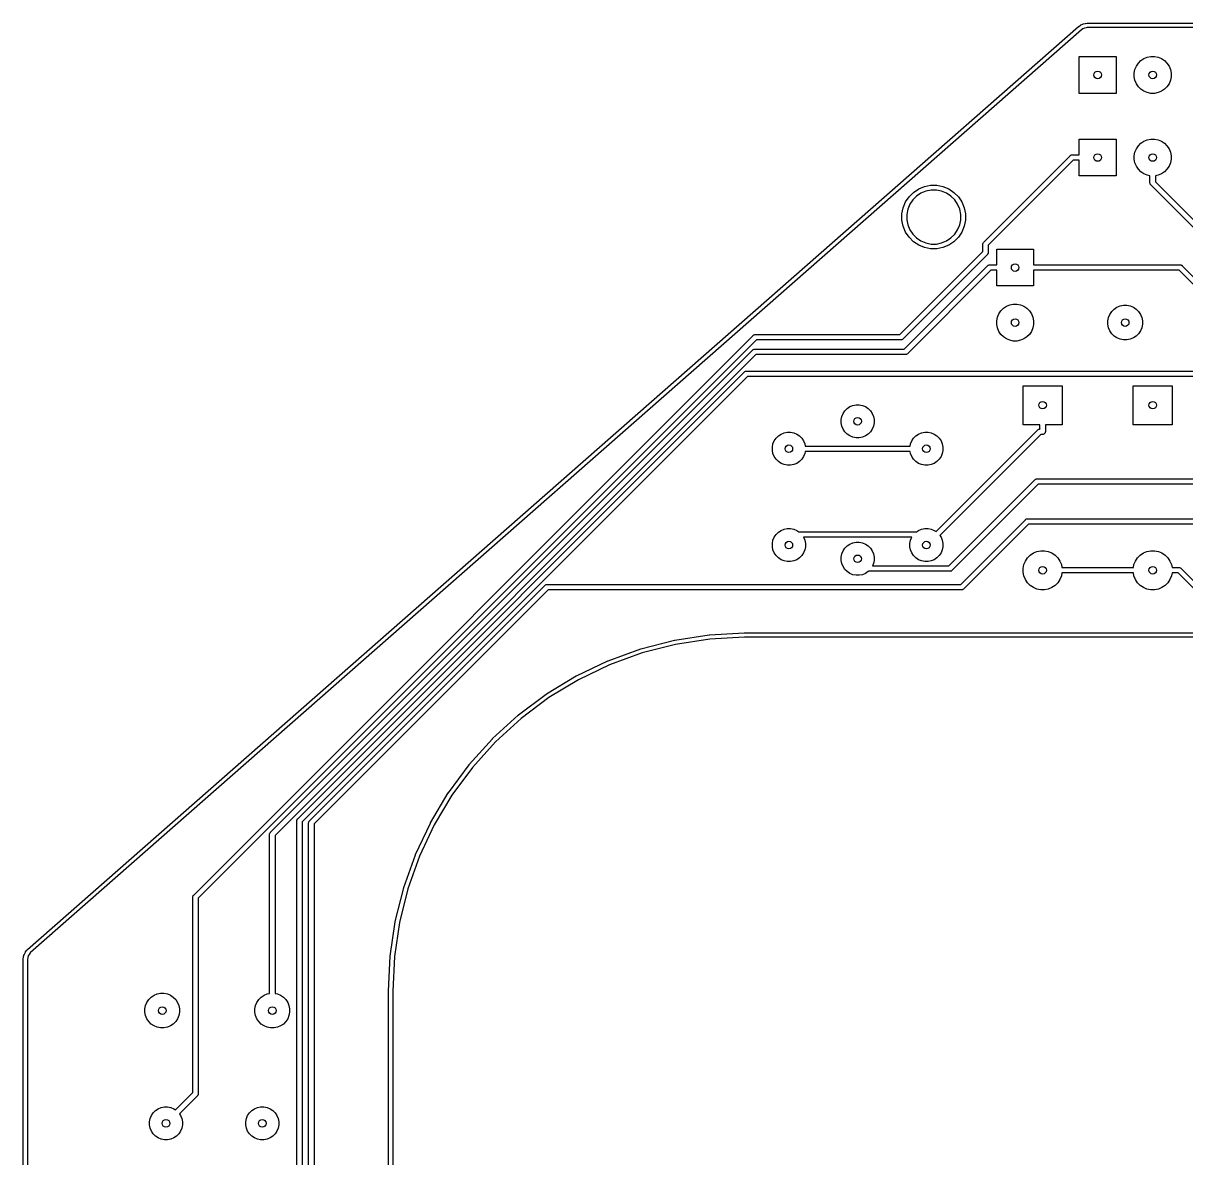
# Model space of a CAD drawing. Extents: x 17 to 176, y -177 to -9.
# Drawn here: x 17.2 to 70.9, y -61.4 to -9 of the extents above; entities that cross this region are included whole.
import ezdxf

# ---------------------------------------------------------------- set-up
doc = ezdxf.new("R2010")
doc.units = 0
doc.layers.add('BLACK', color=7, linetype='CONTINUOUS')

msp = doc.modelspace()

# ---------------------------------------------------------------- linework, layer by layer
at = {"layer": 'BLACK', "linetype": 'CONTINUOUS'}
for p, q in [((66.0177, -9.126), (66.0255, -9.1214)), ((66.0255, -9.1214), (66.1157, -9.0803)), ((66.1157, -9.0803), (66.117, -9.0798)), ((66.117, -9.0798), (66.1256, -9.0769)), ((66.1256, -9.0769), (66.1342, -9.074)), ((66.1342, -9.074), (66.2307, -9.0512)), ((66.2307, -9.0512), (66.2321, -9.0509)), ((66.2321, -9.0509), (66.2395, -9.05)), ((66.2395, -9.05), (66.247, -9.0488)), ((66.247, -9.0488), (66.3133, -9.0443)), ((66.3133, -9.0443), (66.3167, -9.044)), ((66.3167, -9.044), (80.5131, -9.044)), ((17.4069, -51.7871), (65.9241, -9.1919)), ((66.0487, -9.3486), (17.5439, -51.933)), ((65.9241, -9.1919), (65.9281, -9.189)), ((65.9281, -9.189), (66.0086, -9.1312)), ((65.9281, -9.189), (65.9281, -9.189)), ((66.0086, -9.1312), (66.0098, -9.1304)), ((66.0098, -9.1304), (66.0177, -9.126)), ((66.1173, -9.2994), (66.0487, -9.3486)), ((66.1897, -9.2664), (66.1173, -9.2994)), ((66.2686, -9.2478), (66.1897, -9.2664)), ((66.3249, -9.244), (66.2686, -9.2478)), ((80.418, -9.244), (66.3249, -9.244)), ((65.952, -12.28), (65.952, -10.58)), ((65.952, -10.58), (67.652, -10.58)), ((67.652, -10.58), (67.652, -12.28)), ((68.8002, -10.7698), (68.9394, -10.6767)), ((68.9394, -10.6767), (69.0941, -10.6127)), ((69.0941, -10.6127), (69.2583, -10.58)), ((69.2583, -10.58), (69.4257, -10.58)), ((69.4257, -10.58), (69.5899, -10.6127)), ((69.5899, -10.6127), (69.7446, -10.6767)), ((69.7446, -10.6767), (69.8838, -10.7698)), ((68.492, -11.3463), (68.5247, -11.1821)), ((68.5247, -11.1821), (68.5887, -11.0274)), ((68.5887, -11.0274), (68.6818, -10.8882)), ((68.6818, -10.8882), (68.8002, -10.7698)), ((69.8838, -10.7698), (70.0022, -10.8882)), ((70.0022, -10.8882), (70.0953, -11.0274)), ((70.0953, -11.0274), (70.1593, -11.1821)), ((70.1593, -11.1821), (70.192, -11.3463)), ((68.492, -11.5137), (68.492, -11.3463)), ((68.5247, -11.6779), (68.492, -11.5137)), ((68.5887, -11.8326), (68.5247, -11.6779)), ((70.1593, -11.6779), (70.0953, -11.8326)), ((70.192, -11.5137), (70.1593, -11.6779)), ((70.192, -11.3463), (70.192, -11.5137)), ((67.652, -12.28), (65.952, -12.28)), ((68.6818, -11.9718), (68.5887, -11.8326)), ((68.8002, -12.0902), (68.6818, -11.9718)), ((68.9394, -12.1833), (68.8002, -12.0902)), ((69.0941, -12.2473), (68.9394, -12.1833)), ((69.2583, -12.28), (69.0941, -12.2473)), ((69.4257, -12.28), (69.2583, -12.28)), ((69.5899, -12.2473), (69.4257, -12.28)), ((69.7446, -12.1833), (69.5899, -12.2473)), ((69.8838, -12.0902), (69.7446, -12.1833)), ((70.0022, -11.9718), (69.8838, -12.0902)), ((70.0953, -11.8326), (70.0022, -11.9718)), ((65.952, -15.115), (65.952, -14.39)), ((65.952, -14.39), (67.652, -14.39)), ((67.652, -14.39), (67.652, -16.09)), ((68.8002, -14.5798), (68.9394, -14.4867)), ((68.9394, -14.4867), (69.0941, -14.4227)), ((69.0941, -14.4227), (69.2583, -14.39)), ((69.2583, -14.39), (69.4257, -14.39)), ((69.4257, -14.39), (69.5899, -14.4227)), ((69.5899, -14.4227), (69.7446, -14.4867)), ((69.7446, -14.4867), (69.8838, -14.5798)), ((68.492, -15.1563), (68.5247, -14.9921)), ((68.5247, -14.9921), (68.5887, -14.8374)), ((68.5887, -14.8374), (68.6818, -14.6982)), ((68.6818, -14.6982), (68.8002, -14.5798)), ((69.8838, -14.5798), (70.0022, -14.6982)), ((70.0022, -14.6982), (70.0953, -14.8374)), ((70.0953, -14.8374), (70.1593, -14.9921)), ((70.1593, -14.9921), (70.192, -15.1563)), ((61.5455, -19.1445), (65.534, -15.1559)), ((65.6785, -15.365), (61.7545, -19.289)), ((65.534, -15.1559), (65.5379, -15.1512)), ((65.5379, -15.1512), (65.5426, -15.1473)), ((65.5426, -15.1473), (65.5569, -15.1356)), ((65.5426, -15.1473), (65.5426, -15.1473)), ((65.5569, -15.1356), (65.5786, -15.124)), ((65.5569, -15.1356), (65.5569, -15.1356)), ((65.5569, -15.1356), (65.5569, -15.1356)), ((65.5786, -15.124), (65.6022, -15.1168)), ((65.6022, -15.1168), (65.6206, -15.115)), ((65.6206, -15.115), (65.6267, -15.1144)), ((65.6206, -15.115), (65.6206, -15.115)), ((65.6267, -15.1144), (65.6328, -15.115)), ((65.6328, -15.115), (65.952, -15.115)), ((65.952, -15.365), (65.6785, -15.365)), ((65.952, -16.09), (65.952, -15.365)), ((68.492, -15.3237), (68.492, -15.1563)), ((68.5247, -15.4879), (68.492, -15.3237)), ((68.5887, -15.6426), (68.5247, -15.4879)), ((70.1593, -15.4879), (70.0953, -15.6426)), ((70.192, -15.3237), (70.1593, -15.4879)), ((70.192, -15.1563), (70.192, -15.3237)), ((67.652, -16.09), (65.952, -16.09)), ((68.6818, -15.7818), (68.5887, -15.6426)), ((68.8002, -15.9002), (68.6818, -15.7818)), ((68.9394, -15.9933), (68.8002, -15.9002)), ((69.0941, -16.0573), (68.9394, -15.9933)), ((69.217, -16.0818), (69.0941, -16.0573)), ((69.217, -16.4092), (69.217, -16.0818)), ((69.5899, -16.0573), (69.467, -16.0818)), ((69.467, -16.0818), (69.467, -16.3635)), ((69.7446, -15.9933), (69.5899, -16.0573)), ((69.8838, -15.9002), (69.7446, -15.9933)), ((70.0022, -15.7818), (69.8838, -15.9002)), ((70.0953, -15.6426), (70.0022, -15.7818)), ((58.5405, -16.6877), (58.8072, -16.5772)), ((58.8072, -16.5772), (59.0903, -16.5209)), ((59.0903, -16.5209), (59.379, -16.5209)), ((59.379, -16.5209), (59.6621, -16.5772)), ((59.6621, -16.5772), (59.9288, -16.6877)), ((69.2164, -16.4153), (69.217, -16.4092)), ((69.2188, -16.4398), (69.2164, -16.4153)), ((69.226, -16.4634), (69.2188, -16.4398)), ((69.2376, -16.4851), (69.226, -16.4634)), ((69.2493, -16.4993), (69.2376, -16.4851)), ((69.2532, -16.5041), (69.2493, -16.4993)), ((69.2579, -16.508), (69.2532, -16.5041)), ((74.2038, -21.4539), (69.2579, -16.508)), ((69.467, -16.3635), (74.4129, -21.3094)), ((57.936, -17.2922), (58.0964, -17.0522)), ((58.0964, -17.0522), (58.3005, -16.8481)), ((58.4401, -17.0181), (58.2664, -17.1918)), ((58.3005, -16.8481), (58.5405, -16.6877)), ((58.6442, -16.8817), (58.4401, -17.0181)), ((58.8711, -16.7878), (58.6442, -16.8817)), ((59.1119, -16.7399), (58.8711, -16.7878)), ((59.3575, -16.7399), (59.1119, -16.7399)), ((59.5983, -16.7878), (59.3575, -16.7399)), ((59.8251, -16.8817), (59.5983, -16.7878)), ((60.0293, -17.0181), (59.8251, -16.8817)), ((59.9288, -16.6877), (60.1689, -16.8481)), ((60.2029, -17.1918), (60.0293, -17.0181)), ((60.1689, -16.8481), (60.373, -17.0522)), ((60.373, -17.0522), (60.5334, -17.2922)), ((57.7692, -17.842), (57.8255, -17.5589)), ((57.8255, -17.5589), (57.936, -17.2922)), ((58.0361, -17.6228), (57.9882, -17.8636)), ((58.13, -17.3959), (58.0361, -17.6228)), ((58.2664, -17.1918), (58.13, -17.3959)), ((60.3393, -17.3959), (60.2029, -17.1918)), ((60.4333, -17.6228), (60.3393, -17.3959)), ((60.4812, -17.8636), (60.4333, -17.6228)), ((60.5334, -17.2922), (60.6438, -17.5589)), ((60.6438, -17.5589), (60.7001, -17.842)), ((57.7692, -18.1307), (57.7692, -17.842)), ((57.8255, -18.4138), (57.7692, -18.1307)), ((57.9882, -17.8636), (57.9882, -18.1091)), ((57.9882, -18.1091), (58.0361, -18.35)), ((60.4333, -18.35), (60.4812, -18.1091)), ((60.4812, -18.1091), (60.4812, -17.8636)), ((60.7001, -18.1307), (60.6438, -18.4138)), ((60.7001, -17.842), (60.7001, -18.1307)), ((57.936, -18.6805), (57.8255, -18.4138)), ((58.0964, -18.9206), (57.936, -18.6805)), ((58.0361, -18.35), (58.13, -18.5768)), ((58.13, -18.5768), (58.2664, -18.781)), ((58.2664, -18.781), (58.4401, -18.9546)), ((60.0293, -18.9546), (60.2029, -18.781)), ((60.2029, -18.781), (60.3393, -18.5768)), ((60.3393, -18.5768), (60.4333, -18.35)), ((60.5334, -18.6805), (60.373, -18.9206)), ((60.6438, -18.4138), (60.5334, -18.6805)), ((58.3005, -19.1247), (58.0964, -18.9206)), ((58.5405, -19.285), (58.3005, -19.1247)), ((58.4401, -18.9546), (58.6442, -19.091)), ((58.8072, -19.3955), (58.5405, -19.285)), ((58.6442, -19.091), (58.8711, -19.185)), ((58.8711, -19.185), (59.1119, -19.2329)), ((59.1119, -19.2329), (59.3575, -19.2329)), ((59.3575, -19.2329), (59.5983, -19.185)), ((59.5983, -19.185), (59.8251, -19.091)), ((59.9288, -19.285), (59.6621, -19.3955)), ((59.8251, -19.091), (60.0293, -18.9546)), ((60.1689, -19.1247), (59.9288, -19.285)), ((60.373, -18.9206), (60.1689, -19.1247)), ((61.5039, -19.2372), (61.5045, -19.2311)), ((61.5045, -19.2433), (61.5039, -19.2372)), ((61.5045, -19.2311), (61.5063, -19.2127)), ((61.5045, -19.2311), (61.5045, -19.2311)), ((61.5045, -19.5706), (61.5045, -19.2433)), ((61.5063, -19.2127), (61.5135, -19.1891)), ((61.5135, -19.1891), (61.5251, -19.1674)), ((61.5251, -19.1674), (61.5407, -19.1484)), ((61.5407, -19.1484), (61.5455, -19.1445)), ((61.7545, -19.289), (61.7545, -19.6163)), ((57.666, -23.4091), (61.5045, -19.5706)), ((61.7136, -19.7151), (57.8105, -23.6181)), ((59.0903, -19.4518), (58.8072, -19.3955)), ((59.379, -19.4518), (59.0903, -19.4518)), ((59.6621, -19.3955), (59.379, -19.4518)), ((61.7183, -19.7112), (61.7136, -19.7151)), ((61.7222, -19.7065), (61.7183, -19.7112)), ((61.7339, -19.6922), (61.7222, -19.7065)), ((61.7222, -19.7065), (61.7222, -19.7065)), ((61.7455, -19.6705), (61.7339, -19.6922)), ((61.7527, -19.6469), (61.7455, -19.6705)), ((61.7545, -19.6285), (61.7527, -19.6469)), ((61.7545, -19.6163), (61.7551, -19.6224)), ((61.7551, -19.6224), (61.7545, -19.6285)), ((61.7545, -19.6285), (61.7545, -19.6285)), ((62.142, -20.195), (62.142, -19.47)), ((62.142, -19.47), (63.842, -19.47)), ((63.842, -19.47), (63.842, -20.195)), ((57.8755, -24.0844), (61.724, -20.2359)), ((61.724, -20.2359), (61.7279, -20.2312)), ((61.7279, -20.2312), (61.7326, -20.2273)), ((61.7326, -20.2273), (61.7469, -20.2156)), ((61.7326, -20.2273), (61.7326, -20.2273)), ((61.7469, -20.2156), (61.7686, -20.204)), ((61.7469, -20.2156), (61.7469, -20.2156)), ((61.7469, -20.2156), (61.7469, -20.2156)), ((61.7686, -20.204), (61.7922, -20.1968)), ((61.7922, -20.1968), (61.8106, -20.195)), ((61.8106, -20.195), (61.8167, -20.1944)), ((61.8106, -20.195), (61.8106, -20.195)), ((61.8167, -20.1944), (61.8228, -20.195)), ((61.8228, -20.195), (62.142, -20.195)), ((63.842, -20.195), (70.6059, -20.195)), ((70.6059, -20.195), (70.612, -20.1944)), ((70.612, -20.1944), (70.6181, -20.195)), ((70.6181, -20.195), (70.6181, -20.195)), ((70.6181, -20.195), (70.6365, -20.1968)), ((70.6365, -20.1968), (70.6601, -20.204)), ((70.6601, -20.204), (70.6818, -20.2156)), ((70.6818, -20.2156), (70.7008, -20.2312)), ((70.7008, -20.2312), (70.7047, -20.236)), ((70.7047, -20.236), (72.6812, -22.2124)), ((61.8685, -20.445), (58.02, -24.2934)), ((62.142, -20.445), (61.8685, -20.445)), ((62.142, -21.17), (62.142, -20.445)), ((70.5602, -20.445), (63.842, -20.445)), ((63.842, -20.445), (63.842, -21.17)), ((72.5044, -22.3892), (70.5602, -20.445)), ((63.842, -21.17), (62.142, -21.17)), ((62.1747, -22.6121), (62.2387, -22.4574)), ((62.2387, -22.4574), (62.3318, -22.3182)), ((62.3318, -22.3182), (62.4502, -22.1998)), ((62.4502, -22.1998), (62.5894, -22.1067)), ((62.5894, -22.1067), (62.7441, -22.0427)), ((62.7441, -22.0427), (62.9083, -22.01)), ((62.9083, -22.01), (63.0757, -22.01)), ((63.0757, -22.01), (63.2399, -22.0427)), ((63.2399, -22.0427), (63.3946, -22.1067)), ((63.3946, -22.1067), (63.5338, -22.1998)), ((63.5338, -22.1998), (63.6522, -22.3182)), ((63.6522, -22.3182), (63.7453, -22.4574)), ((63.7453, -22.4574), (63.8093, -22.6121)), ((67.3027, -22.6266), (67.363, -22.4811)), ((67.363, -22.4811), (67.4506, -22.35)), ((67.4506, -22.35), (67.562, -22.2386)), ((67.562, -22.2386), (67.6931, -22.151)), ((67.6931, -22.151), (67.8386, -22.0907)), ((67.8386, -22.0907), (67.9932, -22.06)), ((67.9932, -22.06), (68.1508, -22.06)), ((68.1508, -22.06), (68.3054, -22.0907)), ((68.3054, -22.0907), (68.4509, -22.151)), ((68.4509, -22.151), (68.582, -22.2386)), ((68.582, -22.2386), (68.6934, -22.35)), ((68.6934, -22.35), (68.781, -22.4811)), ((68.781, -22.4811), (68.8413, -22.6266)), ((62.142, -22.7763), (62.1747, -22.6121)), ((62.142, -22.9437), (62.142, -22.7763)), ((62.1747, -23.1079), (62.142, -22.9437)), ((63.8093, -22.6121), (63.842, -22.7763)), ((63.842, -22.9437), (63.8093, -23.1079)), ((63.842, -22.7763), (63.842, -22.9437)), ((67.272, -22.7812), (67.3027, -22.6266)), ((67.272, -22.9388), (67.272, -22.7812)), ((67.3027, -23.0934), (67.272, -22.9388)), ((68.8413, -22.6266), (68.872, -22.7812)), ((68.872, -22.9388), (68.8413, -23.0934)), ((68.872, -22.7812), (68.872, -22.9388)), ((25.0748, -49.2771), (50.9018, -23.45)), ((50.9018, -23.45), (50.9057, -23.4453)), ((50.9057, -23.4453), (50.9104, -23.4414)), ((50.9104, -23.4414), (50.9247, -23.4297)), ((50.9104, -23.4414), (50.9104, -23.4414)), ((50.9247, -23.4297), (50.9464, -23.4181)), ((50.9247, -23.4297), (50.9247, -23.4297)), ((50.9247, -23.4297), (50.9247, -23.4297)), ((50.9464, -23.4181), (50.97, -23.4109)), ((50.97, -23.4109), (50.9884, -23.4091)), ((50.9884, -23.4091), (50.9945, -23.4085)), ((50.9884, -23.4091), (50.9884, -23.4091)), ((50.9945, -23.4085), (51.0006, -23.4091)), ((51.0006, -23.4091), (57.666, -23.4091)), ((62.2387, -23.2626), (62.1747, -23.1079)), ((62.3318, -23.4018), (62.2387, -23.2626)), ((62.4502, -23.5202), (62.3318, -23.4018)), ((62.5894, -23.6133), (62.4502, -23.5202)), ((63.5338, -23.5202), (63.3946, -23.6133)), ((63.6522, -23.4018), (63.5338, -23.5202)), ((63.7453, -23.2626), (63.6522, -23.4018)), ((63.8093, -23.1079), (63.7453, -23.2626)), ((67.363, -23.2389), (67.3027, -23.0934)), ((67.4506, -23.37), (67.363, -23.2389)), ((67.562, -23.4814), (67.4506, -23.37)), ((67.6931, -23.569), (67.562, -23.4814)), ((67.8386, -23.6293), (67.6931, -23.569)), ((68.4509, -23.569), (68.3054, -23.6293)), ((68.582, -23.4814), (68.4509, -23.569)), ((68.6934, -23.37), (68.582, -23.4814)), ((68.781, -23.2389), (68.6934, -23.37)), ((68.8413, -23.0934), (68.781, -23.2389)), ((51.0463, -23.6591), (25.2838, -49.4216)), ((28.618, -46.3817), (50.8743, -24.1253)), ((50.8743, -24.1253), (50.8782, -24.1206)), ((50.8782, -24.1206), (50.8829, -24.1167)), ((50.8829, -24.1167), (50.8972, -24.105)), ((50.8972, -24.105), (50.9189, -24.0934)), ((50.9189, -24.0934), (50.9425, -24.0862)), ((50.9425, -24.0862), (50.9609, -24.0844)), ((50.9609, -24.0844), (50.967, -24.0838)), ((50.9609, -24.0844), (50.9609, -24.0844)), ((50.967, -24.0838), (50.9731, -24.0844)), ((50.9731, -24.0844), (57.8755, -24.0844)), ((57.7117, -23.6591), (51.0463, -23.6591)), ((57.7178, -23.6597), (57.7117, -23.6591)), ((57.7239, -23.6591), (57.7178, -23.6597)), ((57.7423, -23.6573), (57.7239, -23.6591)), ((57.7239, -23.6591), (57.7239, -23.6591)), ((57.7659, -23.6501), (57.7423, -23.6573)), ((57.7876, -23.6385), (57.7659, -23.6501)), ((57.8066, -23.6229), (57.7876, -23.6385)), ((57.8105, -23.6181), (57.8066, -23.6229)), ((62.7441, -23.6773), (62.5894, -23.6133)), ((62.9083, -23.71), (62.7441, -23.6773)), ((63.0757, -23.71), (62.9083, -23.71)), ((63.2399, -23.6773), (63.0757, -23.71)), ((63.3946, -23.6133), (63.2399, -23.6773)), ((67.9932, -23.66), (67.8386, -23.6293)), ((68.1508, -23.66), (67.9932, -23.66)), ((68.3054, -23.6293), (68.1508, -23.66)), ((51.0188, -24.3344), (28.827, -46.5262)), ((57.9212, -24.3344), (51.0188, -24.3344)), ((57.9273, -24.335), (57.9212, -24.3344)), ((57.9334, -24.3344), (57.9273, -24.335)), ((57.9518, -24.3326), (57.9334, -24.3344)), ((57.9334, -24.3344), (57.9334, -24.3344)), ((57.9754, -24.3254), (57.9518, -24.3326)), ((57.9971, -24.3138), (57.9754, -24.3254)), ((58.0161, -24.2982), (57.9971, -24.3138)), ((58.02, -24.2934), (58.0161, -24.2982)), ((29.8763, -45.7603), (50.4976, -25.1389)), ((50.4976, -25.1389), (50.5015, -25.1342)), ((50.5015, -25.1342), (50.5062, -25.1303)), ((50.5062, -25.1303), (50.5205, -25.1186)), ((50.5205, -25.1186), (50.5422, -25.107)), ((50.5422, -25.107), (50.5658, -25.0998)), ((50.5658, -25.0998), (50.5842, -25.098)), ((50.5842, -25.098), (50.5903, -25.0974)), ((50.5842, -25.098), (50.5842, -25.098)), ((50.5903, -25.0974), (50.5964, -25.098)), ((50.5964, -25.098), (74.2038, -25.098)), ((50.6421, -25.348), (30.0853, -45.9048)), ((74.3227, -25.348), (50.6421, -25.348)), ((63.362, -27.57), (63.362, -25.77)), ((63.362, -25.77), (65.162, -25.77)), ((65.162, -25.77), (65.162, -27.57)), ((68.442, -27.57), (68.442, -25.77)), ((68.442, -25.77), (70.242, -25.77)), ((70.242, -25.77), (70.242, -27.57)), ((55.1301, -26.9253), (55.2363, -26.8191)), ((55.2363, -26.8191), (55.3611, -26.7357)), ((55.3611, -26.7357), (55.4997, -26.6783)), ((55.4997, -26.6783), (55.6469, -26.649)), ((55.6469, -26.649), (55.797, -26.649)), ((55.797, -26.649), (55.9443, -26.6783)), ((55.9443, -26.6783), (56.0829, -26.7357)), ((56.0829, -26.7357), (56.2077, -26.8191)), ((56.2077, -26.8191), (56.3139, -26.9253)), ((54.96, -27.336), (54.9893, -27.1887)), ((54.96, -27.486), (54.96, -27.336)), ((54.9893, -27.1887), (55.0467, -27.0501)), ((55.0467, -27.0501), (55.1301, -26.9253)), ((56.3139, -26.9253), (56.3973, -27.0501)), ((56.3973, -27.0501), (56.4547, -27.1887)), ((56.4547, -27.1887), (56.484, -27.336)), ((56.484, -27.336), (56.484, -27.486)), ((54.9893, -27.6333), (54.96, -27.486)), ((55.0467, -27.7719), (54.9893, -27.6333)), ((55.1301, -27.8967), (55.0467, -27.7719)), ((55.2363, -28.0029), (55.1301, -27.8967)), ((56.3139, -27.8967), (56.2077, -28.0029)), ((56.3973, -27.7719), (56.3139, -27.8967)), ((56.4547, -27.6333), (56.3973, -27.7719)), ((56.484, -27.486), (56.4547, -27.6333)), ((59.3404, -32.5058), (64.035, -27.8112)), ((64.137, -27.57), (63.362, -27.57)), ((64.035, -27.8112), (64.0389, -27.8065)), ((64.0389, -27.8065), (64.0436, -27.8026)), ((64.0436, -27.8026), (64.0579, -27.7909)), ((64.0579, -27.7909), (64.0796, -27.7793)), ((64.0796, -27.7793), (64.1032, -27.7721)), ((64.1032, -27.7721), (64.1216, -27.7703)), ((64.1216, -27.7703), (64.1277, -27.7697)), ((64.1216, -27.7703), (64.1216, -27.7703)), ((64.1277, -27.7697), (64.1338, -27.7703)), ((64.1338, -27.7703), (64.137, -27.7703)), ((64.137, -27.7703), (64.137, -27.57)), ((64.387, -27.9014), (64.3852, -27.9198)), ((65.162, -27.57), (64.387, -27.57)), ((64.387, -27.57), (64.387, -27.8892)), ((64.387, -27.8892), (64.3876, -27.8953)), ((64.3876, -27.8953), (64.387, -27.9014)), ((70.242, -27.57), (68.442, -27.57)), ((51.8143, -28.4587), (51.8717, -28.3201)), ((51.8717, -28.3201), (51.9551, -28.1953)), ((51.9551, -28.1953), (52.0613, -28.0891)), ((52.0613, -28.0891), (52.1861, -28.0057)), ((52.1861, -28.0057), (52.3247, -27.9483)), ((52.3247, -27.9483), (52.4719, -27.919)), ((52.4719, -27.919), (52.622, -27.919)), ((52.622, -27.919), (52.7693, -27.9483)), ((52.7693, -27.9483), (52.9079, -28.0057)), ((52.9079, -28.0057), (53.0327, -28.0891)), ((53.0327, -28.0891), (53.1389, -28.1953)), ((53.1389, -28.1953), (53.2223, -28.3201)), ((53.2223, -28.3201), (53.2797, -28.4587)), ((55.3611, -28.0863), (55.2363, -28.0029)), ((55.4997, -28.1437), (55.3611, -28.0863)), ((55.6469, -28.173), (55.4997, -28.1437)), ((55.797, -28.173), (55.6469, -28.173)), ((55.9443, -28.1437), (55.797, -28.173)), ((56.0829, -28.0863), (55.9443, -28.1437)), ((56.2077, -28.0029), (56.0829, -28.0863)), ((58.1643, -28.4587), (58.2217, -28.3201)), ((58.2217, -28.3201), (58.3051, -28.1953)), ((58.3051, -28.1953), (58.4113, -28.0891)), ((58.4113, -28.0891), (58.5361, -28.0057)), ((58.5361, -28.0057), (58.6747, -27.9483)), ((58.6747, -27.9483), (58.8219, -27.919)), ((58.8219, -27.919), (58.972, -27.919)), ((58.972, -27.919), (59.1193, -27.9483)), ((59.1193, -27.9483), (59.2579, -28.0057)), ((59.2579, -28.0057), (59.3827, -28.0891)), ((59.3827, -28.0891), (59.4889, -28.1953)), ((59.4889, -28.1953), (59.5723, -28.3201)), ((64.1795, -28.0203), (59.5172, -32.6826)), ((59.5723, -28.3201), (59.6297, -28.4587)), ((64.2559, -28.0203), (64.1795, -28.0203)), ((64.262, -28.0209), (64.2559, -28.0203)), ((64.2865, -28.0185), (64.262, -28.0209)), ((64.3101, -28.0113), (64.2865, -28.0185)), ((64.3318, -27.9997), (64.3101, -28.0113)), ((64.3508, -27.9841), (64.3318, -27.9997)), ((64.3664, -27.9651), (64.3508, -27.9841)), ((64.378, -27.9434), (64.3664, -27.9651)), ((64.3852, -27.9198), (64.378, -27.9434)), ((51.785, -28.6059), (51.8143, -28.4587)), ((51.785, -28.756), (51.785, -28.6059)), ((51.8143, -28.9033), (51.785, -28.756)), ((51.8717, -29.0419), (51.8143, -28.9033)), ((53.2797, -28.9033), (53.2223, -29.0419)), ((53.2797, -28.4587), (53.2991, -28.556)), ((53.2991, -28.806), (53.2797, -28.9033)), ((53.2991, -28.556), (58.1449, -28.556)), ((58.1449, -28.806), (53.2991, -28.806)), ((58.1449, -28.556), (58.1643, -28.4587)), ((58.1643, -28.9033), (58.1449, -28.806)), ((58.2217, -29.0419), (58.1643, -28.9033)), ((59.6297, -28.9033), (59.5723, -29.0419)), ((59.6297, -28.4587), (59.659, -28.6059)), ((59.659, -28.756), (59.6297, -28.9033)), ((59.659, -28.6059), (59.659, -28.756)), ((51.9551, -29.1667), (51.8717, -29.0419)), ((52.0613, -29.2729), (51.9551, -29.1667)), ((52.1861, -29.3563), (52.0613, -29.2729)), ((52.3247, -29.4137), (52.1861, -29.3563)), ((52.4719, -29.443), (52.3247, -29.4137)), ((52.622, -29.443), (52.4719, -29.443)), ((52.7693, -29.4137), (52.622, -29.443)), ((52.9079, -29.3563), (52.7693, -29.4137)), ((53.0327, -29.2729), (52.9079, -29.3563)), ((53.1389, -29.1667), (53.0327, -29.2729)), ((53.2223, -29.0419), (53.1389, -29.1667)), ((58.3051, -29.1667), (58.2217, -29.0419)), ((58.4113, -29.2729), (58.3051, -29.1667)), ((58.5361, -29.3563), (58.4113, -29.2729)), ((58.6747, -29.4137), (58.5361, -29.3563)), ((58.8219, -29.443), (58.6747, -29.4137)), ((58.972, -29.443), (58.8219, -29.443)), ((59.1193, -29.4137), (58.972, -29.443)), ((59.2579, -29.3563), (59.1193, -29.4137)), ((59.3827, -29.2729), (59.2579, -29.3563)), ((59.4889, -29.1667), (59.3827, -29.2729)), ((59.5723, -29.0419), (59.4889, -29.1667)), ((59.9326, -34.0884), (63.909, -30.112)), ((64.0535, -30.3211), (60.0771, -34.2974)), ((63.909, -30.112), (63.9129, -30.1073)), ((63.9129, -30.1073), (63.9176, -30.1034)), ((63.9176, -30.1034), (63.9319, -30.0917)), ((63.9176, -30.1034), (63.9176, -30.1034)), ((63.9319, -30.0917), (63.9536, -30.0801)), ((63.9536, -30.0801), (63.9772, -30.0729)), ((63.9772, -30.0729), (63.9956, -30.0711)), ((63.9956, -30.0711), (64.0017, -30.0705)), ((63.9956, -30.0711), (63.9956, -30.0711)), ((64.0017, -30.0705), (64.0078, -30.0711)), ((64.0078, -30.0711), (73.2051, -30.0711)), ((73.2508, -30.3211), (64.0535, -30.3211)), ((60.485, -34.9398), (63.4703, -31.9545)), ((63.6148, -32.1636), (60.6295, -35.1488)), ((63.4703, -31.9545), (63.4742, -31.9498)), ((63.4742, -31.9498), (63.4789, -31.9459)), ((63.4789, -31.9459), (63.4932, -31.9342)), ((63.4789, -31.9459), (63.4789, -31.9459)), ((63.4932, -31.9342), (63.5149, -31.9226)), ((63.5149, -31.9226), (63.5385, -31.9154)), ((63.5385, -31.9154), (63.5569, -31.9136)), ((63.5569, -31.9136), (63.563, -31.913)), ((63.5569, -31.9136), (63.5569, -31.9136)), ((63.563, -31.913), (63.5691, -31.9136)), ((63.5691, -31.9136), (89.1982, -31.9136)), ((89.1525, -32.1636), (63.6148, -32.1636)), ((51.8717, -32.7651), (51.9551, -32.6403)), ((51.9551, -32.6403), (52.0613, -32.5341)), ((52.0613, -32.5341), (52.1861, -32.4507)), ((52.1861, -32.4507), (52.3247, -32.3933)), ((52.3247, -32.3933), (52.4719, -32.364)), ((52.4719, -32.364), (52.622, -32.364)), ((52.622, -32.364), (52.7693, -32.3933)), ((52.7693, -32.3933), (52.9079, -32.4507)), ((52.9079, -32.4507), (53.0073, -32.5171)), ((53.0073, -32.5171), (53.0086, -32.5167)), ((53.0086, -32.5167), (53.027, -32.5149)), ((53.027, -32.5149), (53.0331, -32.5143)), ((53.027, -32.5149), (53.027, -32.5149)), ((53.0331, -32.5143), (53.0392, -32.5149)), ((53.0392, -32.5149), (58.4048, -32.5149)), ((58.4048, -32.5149), (58.4109, -32.5143)), ((58.4109, -32.5143), (58.417, -32.5149)), ((58.417, -32.5149), (58.417, -32.5149)), ((58.417, -32.5149), (58.4354, -32.5167)), ((58.4354, -32.5167), (58.4367, -32.5171)), ((58.4367, -32.5171), (58.5361, -32.4507)), ((58.5361, -32.4507), (58.6747, -32.3933)), ((58.6747, -32.3933), (58.8219, -32.364)), ((58.8219, -32.364), (58.972, -32.364)), ((58.972, -32.364), (59.1193, -32.3933)), ((59.1193, -32.3933), (59.2579, -32.4507)), ((59.2579, -32.4507), (59.3404, -32.5058)), ((59.5172, -32.6826), (59.5723, -32.7651)), ((51.785, -33.051), (51.8143, -32.9037)), ((51.785, -33.201), (51.785, -33.051)), ((51.8143, -33.3483), (51.785, -33.201)), ((51.8143, -32.9037), (51.8717, -32.7651)), ((58.2218, -32.7649), (53.2222, -32.7649)), ((53.2222, -32.7649), (53.2223, -32.7651)), ((53.2223, -32.7651), (53.2797, -32.9037)), ((53.2797, -32.9037), (53.309, -33.051)), ((53.309, -33.201), (53.2797, -33.3483)), ((53.309, -33.051), (53.309, -33.201)), ((55.1301, -33.2753), (55.2363, -33.1691)), ((55.2363, -33.1691), (55.3611, -33.0857)), ((55.3611, -33.0857), (55.4997, -33.0283)), ((55.4997, -33.0283), (55.6469, -32.999)), ((55.6469, -32.999), (55.797, -32.999)), ((55.797, -32.999), (55.9443, -33.0283)), ((55.9443, -33.0283), (56.0829, -33.0857)), ((56.0829, -33.0857), (56.2077, -33.1691)), ((56.2077, -33.1691), (56.3139, -33.2753)), ((58.135, -33.051), (58.1643, -32.9037)), ((58.135, -33.201), (58.135, -33.051)), ((58.1643, -33.3483), (58.135, -33.201)), ((58.1643, -32.9037), (58.2217, -32.7651)), ((58.2217, -32.7651), (58.2218, -32.7649)), ((59.5723, -32.7651), (59.6297, -32.9037)), ((59.6297, -32.9037), (59.659, -33.051)), ((59.659, -33.201), (59.6297, -33.3483)), ((59.659, -33.051), (59.659, -33.201)), ((51.8717, -33.4869), (51.8143, -33.3483)), ((51.9551, -33.6117), (51.8717, -33.4869)), ((52.0613, -33.7179), (51.9551, -33.6117)), ((52.1861, -33.8013), (52.0613, -33.7179)), ((52.3247, -33.8587), (52.1861, -33.8013)), ((52.9079, -33.8013), (52.7693, -33.8587)), ((53.0327, -33.7179), (52.9079, -33.8013)), ((53.1389, -33.6117), (53.0327, -33.7179)), ((53.2223, -33.4869), (53.1389, -33.6117)), ((53.2797, -33.3483), (53.2223, -33.4869)), ((54.96, -33.6859), (54.9893, -33.5387)), ((54.96, -33.8361), (54.96, -33.6859)), ((54.9893, -33.5387), (55.0467, -33.4001)), ((55.0467, -33.4001), (55.1301, -33.2753)), ((56.3139, -33.2753), (56.3973, -33.4001)), ((56.3973, -33.4001), (56.4547, -33.5387)), ((56.4547, -33.5387), (56.484, -33.6859)), ((56.484, -33.6859), (56.484, -33.8361)), ((58.2217, -33.4869), (58.1643, -33.3483)), ((58.3051, -33.6117), (58.2217, -33.4869)), ((58.4113, -33.7179), (58.3051, -33.6117)), ((58.5361, -33.8013), (58.4113, -33.7179)), ((58.6747, -33.8587), (58.5361, -33.8013)), ((59.2579, -33.8013), (59.1193, -33.8587)), ((59.3827, -33.7179), (59.2579, -33.8013)), ((59.4889, -33.6117), (59.3827, -33.7179)), ((59.5723, -33.4869), (59.4889, -33.6117)), ((59.6297, -33.3483), (59.5723, -33.4869)), ((63.4644, -33.8637), (63.5629, -33.7163)), ((63.5629, -33.7163), (63.6883, -33.5909)), ((63.6883, -33.5909), (63.8357, -33.4924)), ((63.8357, -33.4924), (63.9995, -33.4246)), ((63.9995, -33.4246), (64.1734, -33.39)), ((64.1734, -33.39), (64.3506, -33.39)), ((64.3506, -33.39), (64.5245, -33.4246)), ((64.5245, -33.4246), (64.6883, -33.4924)), ((64.6883, -33.4924), (64.8357, -33.5909)), ((64.8357, -33.5909), (64.9611, -33.7163)), ((64.9611, -33.7163), (65.0596, -33.8637)), ((68.5444, -33.8637), (68.6429, -33.7163)), ((68.6429, -33.7163), (68.7683, -33.5909)), ((68.7683, -33.5909), (68.9157, -33.4924)), ((68.9157, -33.4924), (69.0795, -33.4246)), ((69.0795, -33.4246), (69.2534, -33.39)), ((69.2534, -33.39), (69.4306, -33.39)), ((69.4306, -33.39), (69.6045, -33.4246)), ((69.6045, -33.4246), (69.7683, -33.4924)), ((69.7683, -33.4924), (69.9157, -33.5909)), ((69.9157, -33.5909), (70.0411, -33.7163)), ((70.0411, -33.7163), (70.1396, -33.8637)), ((52.4719, -33.888), (52.3247, -33.8587)), ((52.622, -33.888), (52.4719, -33.888)), ((52.7693, -33.8587), (52.622, -33.888)), ((54.9893, -33.9833), (54.96, -33.8361)), ((55.0467, -34.1219), (54.9893, -33.9833)), ((55.1301, -34.2467), (55.0467, -34.1219)), ((55.2363, -34.3529), (55.1301, -34.2467)), ((56.2222, -34.3384), (56.2077, -34.3529)), ((59.9783, -34.3384), (56.2222, -34.3384)), ((56.4547, -33.9833), (56.4112, -34.0884)), ((56.4112, -34.0884), (59.9326, -34.0884)), ((56.484, -33.8361), (56.4547, -33.9833)), ((58.8219, -33.888), (58.6747, -33.8587)), ((58.972, -33.888), (58.8219, -33.888)), ((59.1193, -33.8587), (58.972, -33.888)), ((59.9844, -34.339), (59.9783, -34.3384)), ((59.9905, -34.3384), (59.9844, -34.339)), ((60.0089, -34.3366), (59.9905, -34.3384)), ((59.9905, -34.3384), (59.9905, -34.3384)), ((60.0325, -34.3294), (60.0089, -34.3366)), ((60.0542, -34.3178), (60.0325, -34.3294)), ((60.0732, -34.3022), (60.0542, -34.3178)), ((60.0771, -34.2974), (60.0732, -34.3022)), ((63.362, -34.2014), (63.3966, -34.0275)), ((63.362, -34.3786), (63.362, -34.2014)), ((63.3966, -34.0275), (63.4644, -33.8637)), ((65.0596, -33.8637), (65.1274, -34.0275)), ((65.1274, -34.0275), (65.1548, -34.165)), ((65.1548, -34.165), (68.4492, -34.165)), ((68.4492, -34.165), (68.4766, -34.0275)), ((68.4766, -34.0275), (68.5444, -33.8637)), ((70.1396, -33.8637), (70.2074, -34.0275)), ((70.2074, -34.0275), (70.2348, -34.165)), ((70.2348, -34.165), (70.5612, -34.165)), ((70.5612, -34.165), (70.5673, -34.1644)), ((70.5673, -34.1644), (70.5734, -34.165)), ((70.5734, -34.165), (70.5734, -34.165)), ((70.5734, -34.165), (70.5918, -34.1668)), ((70.5918, -34.1668), (70.6154, -34.174)), ((70.6154, -34.174), (70.6371, -34.1856)), ((70.6371, -34.1856), (70.6561, -34.2012)), ((70.6561, -34.2012), (70.66, -34.206)), ((70.66, -34.206), (72.103, -35.6489)), ((55.3611, -34.4363), (55.2363, -34.3529)), ((55.4997, -34.4937), (55.3611, -34.4363)), ((55.6469, -34.523), (55.4997, -34.4937)), ((55.797, -34.523), (55.6469, -34.523)), ((55.9443, -34.4937), (55.797, -34.523)), ((56.0829, -34.4363), (55.9443, -34.4937)), ((56.2077, -34.3529), (56.0829, -34.4363)), ((63.3966, -34.5525), (63.362, -34.3786)), ((63.4644, -34.7163), (63.3966, -34.5525)), ((63.5629, -34.8637), (63.4644, -34.7163)), ((63.6883, -34.9891), (63.5629, -34.8637)), ((64.9611, -34.8637), (64.8357, -34.9891)), ((65.0596, -34.7163), (64.9611, -34.8637)), ((65.1274, -34.5525), (65.0596, -34.7163)), ((65.1548, -34.415), (65.1274, -34.5525)), ((68.4492, -34.415), (65.1548, -34.415)), ((68.4766, -34.5525), (68.4492, -34.415)), ((68.5444, -34.7163), (68.4766, -34.5525)), ((68.6429, -34.8637), (68.5444, -34.7163)), ((68.7683, -34.9891), (68.6429, -34.8637)), ((70.0411, -34.8637), (69.9157, -34.9891)), ((70.1396, -34.7163), (70.0411, -34.8637)), ((70.2074, -34.5525), (70.1396, -34.7163)), ((70.2348, -34.415), (70.2074, -34.5525)), ((70.5155, -34.415), (70.2348, -34.415)), ((71.9585, -35.858), (70.5155, -34.415)), ((30.4203, -45.8531), (41.2927, -34.9807)), ((41.4372, -35.1898), (30.6294, -45.9976)), ((41.2927, -34.9807), (41.2966, -34.976)), ((41.2966, -34.976), (41.3013, -34.9721)), ((41.3013, -34.9721), (41.3156, -34.9604)), ((41.3156, -34.9604), (41.3373, -34.9488)), ((41.3373, -34.9488), (41.3609, -34.9416)), ((41.3609, -34.9416), (41.3793, -34.9398)), ((41.3793, -34.9398), (41.3854, -34.9392)), ((41.3793, -34.9398), (41.3793, -34.9398)), ((41.3854, -34.9392), (41.3915, -34.9398)), ((41.3915, -34.9398), (60.485, -34.9398)), ((60.5307, -35.1898), (41.4372, -35.1898)), ((60.5368, -35.1904), (60.5307, -35.1898)), ((60.5429, -35.1898), (60.5368, -35.1904)), ((60.5613, -35.188), (60.5429, -35.1898)), ((60.5429, -35.1898), (60.5429, -35.1898)), ((60.5849, -35.1808), (60.5613, -35.188)), ((60.6066, -35.1692), (60.5849, -35.1808)), ((60.6256, -35.1536), (60.6066, -35.1692)), ((60.6295, -35.1488), (60.6256, -35.1536)), ((63.8357, -35.0876), (63.6883, -34.9891)), ((63.9995, -35.1554), (63.8357, -35.0876)), ((64.1734, -35.19), (63.9995, -35.1554)), ((64.3506, -35.19), (64.1734, -35.19)), ((64.5245, -35.1554), (64.3506, -35.19)), ((64.6883, -35.0876), (64.5245, -35.1554)), ((64.8357, -34.9891), (64.6883, -35.0876)), ((68.9157, -35.0876), (68.7683, -34.9891)), ((69.0795, -35.1554), (68.9157, -35.0876)), ((69.2534, -35.19), (69.0795, -35.1554)), ((69.4306, -35.19), (69.2534, -35.19)), ((69.6045, -35.1554), (69.4306, -35.19)), ((69.7683, -35.0876), (69.6045, -35.1554)), ((69.9157, -34.9891), (69.7683, -35.0876)), ((45.7175, -37.9129), (47.2733, -37.5135)), ((47.2733, -37.5134), (47.2747, -37.5131)), ((47.2733, -37.5135), (47.2733, -37.5134)), ((47.2733, -37.5134), (47.2733, -37.5134)), ((47.2747, -37.5131), (47.2788, -37.5123)), ((47.2788, -37.5123), (47.2829, -37.5115)), ((47.2829, -37.5115), (48.8703, -37.2657)), ((48.896, -37.4641), (47.3183, -37.7084)), ((48.8703, -37.2657), (48.8717, -37.2655)), ((48.8717, -37.2655), (48.8759, -37.2652)), ((48.8759, -37.2652), (48.88, -37.2647)), ((48.88, -37.2647), (50.4838, -37.1751)), ((50.4923, -37.3749), (48.896, -37.4641)), ((50.4838, -37.1751), (50.4852, -37.175)), ((50.4852, -37.175), (50.4871, -37.175)), ((50.4871, -37.175), (50.489, -37.1749)), ((50.489, -37.1749), (50.5991, -37.1745)), ((50.6042, -37.3745), (50.4923, -37.3749)), ((50.5991, -37.1745), (50.5992, -37.1745)), ((50.5992, -37.1745), (142.187, -37.1745)), ((142.179, -37.3745), (50.6042, -37.3745)), ((44.1987, -38.4652), (45.7081, -37.9158)), ((45.7081, -37.9158), (45.7082, -37.9158)), ((45.7082, -37.9158), (45.7095, -37.9153)), ((45.7082, -37.9158), (45.7082, -37.9158)), ((45.7095, -37.9153), (45.7135, -37.9142)), ((45.7135, -37.9142), (45.7175, -37.9129)), ((47.3183, -37.7084), (45.772, -38.1054)), ((42.7411, -39.163), (44.1897, -38.469)), ((44.1897, -38.469), (44.1897, -38.469)), ((44.1897, -38.469), (44.1898, -38.469)), ((44.1898, -38.469), (44.191, -38.4684)), ((44.191, -38.4684), (44.1949, -38.4668)), ((44.1949, -38.4668), (44.1987, -38.4652)), ((45.772, -38.1054), (44.2717, -38.6515)), ((41.3586, -39.9998), (42.7325, -39.1677)), ((42.7325, -39.1677), (42.7337, -39.167)), ((42.7337, -39.167), (42.7374, -39.165)), ((42.7374, -39.165), (42.7411, -39.163)), ((44.2717, -38.6515), (42.832, -39.3413)), ((42.832, -39.3413), (41.4664, -40.1683)), ((40.0643, -40.9675), (41.3505, -40.0053)), ((41.4664, -40.1683), (40.188, -41.1247)), ((41.3505, -40.0052), (41.3516, -40.0044)), ((41.3505, -40.0053), (41.3505, -40.0052)), ((41.3505, -40.0052), (41.3505, -40.0052)), ((41.3516, -40.0044), (41.3551, -40.0021)), ((41.3551, -40.0021), (41.3586, -39.9998)), ((38.8706, -42.0568), (40.0567, -40.9737)), ((40.188, -41.1247), (39.009, -42.2012)), ((40.0567, -40.9737), (40.0578, -40.9727)), ((40.0578, -40.9727), (40.061, -40.9701)), ((40.061, -40.9701), (40.0643, -40.9675)), ((37.7889, -43.2574), (38.8637, -42.0637)), ((39.009, -42.2012), (37.9408, -43.3876)), ((38.8637, -42.0637), (38.8646, -42.0627)), ((38.8646, -42.0627), (38.8676, -42.0598)), ((38.8676, -42.0598), (38.8706, -42.0568)), ((36.8295, -44.5579), (37.7827, -43.265)), ((37.9408, -43.3876), (36.9934, -44.6727)), ((37.7827, -43.265), (37.7835, -43.2639)), ((37.7835, -43.2639), (37.7862, -43.2607)), ((37.7862, -43.2607), (37.7889, -43.2574)), ((36.0016, -45.9458), (36.8241, -44.5661)), ((36.9934, -44.6727), (36.1759, -46.044)), ((36.8241, -44.566), (36.8248, -44.5649)), ((36.8241, -44.5661), (36.8241, -44.566)), ((36.8241, -44.566), (36.8241, -44.566)), ((36.8248, -44.5649), (36.8272, -44.5614)), ((36.8272, -44.5614), (36.8295, -44.5579)), ((29.8347, -45.853), (29.8353, -45.8469)), ((29.8353, -45.8591), (29.8347, -45.853)), ((29.8353, -45.8469), (29.8371, -45.8285)), ((29.8353, -45.8469), (29.8353, -45.8469)), ((29.8353, -66.4714), (29.8353, -45.8591)), ((29.8371, -45.8285), (29.8443, -45.8049)), ((29.8443, -45.8049), (29.8559, -45.7832)), ((29.8559, -45.7832), (29.8715, -45.7642)), ((29.8715, -45.7642), (29.8763, -45.7603)), ((30.0853, -45.9048), (30.0853, -66.5171)), ((30.3788, -45.9458), (30.3812, -45.9213)), ((30.3794, -45.9519), (30.3788, -45.9458)), ((30.3794, -67.59), (30.3794, -45.9519)), ((30.3812, -45.9213), (30.3884, -45.8977)), ((30.3884, -45.8977), (30.4, -45.876)), ((30.4, -45.876), (30.4117, -45.8618)), ((30.4117, -45.8617), (30.4156, -45.857)), ((30.4117, -45.8618), (30.4117, -45.8617)), ((30.4156, -45.857), (30.4203, -45.8531)), ((30.6294, -45.9976), (30.6294, -67.6357)), ((35.3131, -47.4078), (35.997, -45.9544)), ((36.1759, -46.044), (35.4961, -47.4886)), ((35.997, -45.9544), (35.9976, -45.9532)), ((35.9976, -45.9532), (35.9996, -45.9495)), ((35.9996, -45.9495), (36.0016, -45.9458)), ((28.5764, -46.4744), (28.577, -46.4683)), ((28.577, -46.4805), (28.5764, -46.4744)), ((28.577, -46.4683), (28.5788, -46.4499)), ((28.577, -46.4683), (28.577, -46.4683)), ((28.577, -53.8192), (28.577, -46.4805)), ((28.5788, -46.4499), (28.586, -46.4263)), ((28.586, -46.4263), (28.5976, -46.4046)), ((28.5976, -46.4046), (28.6132, -46.3856)), ((28.6132, -46.3856), (28.618, -46.3817)), ((28.827, -46.5262), (28.827, -53.8192)), ((34.7705, -48.9301), (35.3093, -47.4169)), ((35.4961, -47.4886), (34.9606, -48.9926)), ((35.3093, -47.4169), (35.3098, -47.4156)), ((35.3098, -47.4156), (35.3115, -47.4117)), ((35.3115, -47.4117), (35.3131, -47.4078)), ((25.0332, -49.3698), (25.0338, -49.3637)), ((25.0338, -49.3759), (25.0332, -49.3698)), ((25.0338, -49.3637), (25.0356, -49.3453)), ((25.0338, -49.3637), (25.0338, -49.3637)), ((25.0356, -49.3453), (25.0428, -49.3217)), ((25.0428, -49.3217), (25.0544, -49.3)), ((25.0544, -49.3), (25.07, -49.281)), ((25.07, -49.281), (25.0748, -49.2771)), ((34.3791, -50.498), (34.7677, -48.9394)), ((34.9606, -48.9926), (34.5743, -50.5417)), ((34.7677, -48.9394), (34.768, -48.9381)), ((34.768, -48.9381), (34.7693, -48.9341)), ((34.7693, -48.9341), (34.7705, -48.9301)), ((25.0338, -58.3974), (25.0338, -49.3759)), ((25.2838, -49.4216), (25.2838, -58.4431)), ((34.1425, -52.0967), (34.3772, -50.5076)), ((34.5743, -50.5417), (34.3411, -52.121)), ((34.3772, -50.5076), (34.3774, -50.5062)), ((34.3774, -50.5062), (34.3783, -50.5022)), ((34.3783, -50.5022), (34.3791, -50.498)), ((17.2177, -52.1132), (17.2463, -52.0183)), ((17.2463, -52.0183), (17.2468, -52.017)), ((17.2468, -52.017), (17.2503, -52.0086)), ((17.2503, -52.0086), (17.2538, -52.0003)), ((17.2538, -52.0003), (17.3003, -51.9127)), ((17.3003, -51.9127), (17.301, -51.9115)), ((17.3003, -51.9127), (17.3003, -51.9127)), ((17.3003, -51.9127), (17.3003, -51.9127)), ((17.301, -51.9115), (17.3061, -51.904)), ((17.3061, -51.904), (17.3111, -51.8965)), ((17.3111, -51.8965), (17.3738, -51.8196)), ((17.3738, -51.8196), (17.3747, -51.8186)), ((17.3747, -51.8186), (17.3789, -51.8144)), ((17.3789, -51.8144), (17.3828, -51.81)), ((17.3828, -51.81), (17.4058, -51.7884)), ((17.4058, -51.7884), (17.4069, -51.7871)), ((17.4723, -52.0153), (17.435, -52.0855)), ((17.5246, -51.9512), (17.4723, -52.0153)), ((17.5439, -51.933), (17.5246, -51.9512)), ((17.2037, -52.2359), (17.2042, -52.2311)), ((17.2038, -176.027), (17.2037, -52.2359)), ((17.2042, -52.231), (17.2139, -52.1324)), ((17.2042, -52.2311), (17.2042, -52.231)), ((17.2139, -52.1324), (17.214, -52.131)), ((17.214, -52.131), (17.2159, -52.1221)), ((17.2159, -52.1221), (17.2177, -52.1132)), ((17.412, -52.1616), (17.4037, -52.2457)), ((17.4037, -52.2457), (17.4037, -176.02)), ((17.435, -52.0855), (17.412, -52.1616)), ((34.0632, -53.7083), (34.1416, -52.1064)), ((34.1416, -52.1064), (34.1417, -52.105)), ((34.1417, -52.105), (34.1421, -52.1008)), ((34.1421, -52.1008), (34.1425, -52.0967)), ((34.3411, -52.121), (34.263, -53.7181)), ((22.913, -54.2311), (23.0006, -54.1)), ((23.0006, -54.1), (23.112, -53.9886)), ((23.112, -53.9886), (23.2431, -53.901)), ((23.2431, -53.901), (23.3886, -53.8407)), ((23.3886, -53.8407), (23.5432, -53.81)), ((23.5432, -53.81), (23.7008, -53.81)), ((23.7008, -53.81), (23.8554, -53.8407)), ((23.8554, -53.8407), (24.0009, -53.901)), ((24.0009, -53.901), (24.132, -53.9886)), ((24.132, -53.9886), (24.2434, -54.1)), ((24.2434, -54.1), (24.331, -54.2311)), ((27.993, -54.2311), (28.0806, -54.1)), ((28.0806, -54.1), (28.192, -53.9886)), ((28.192, -53.9886), (28.3231, -53.901)), ((28.3231, -53.901), (28.4686, -53.8407)), ((28.4686, -53.8407), (28.577, -53.8192)), ((28.827, -53.8192), (28.9354, -53.8407)), ((28.9354, -53.8407), (29.0809, -53.901)), ((29.0809, -53.901), (29.212, -53.9886)), ((29.212, -53.9886), (29.3234, -54.1)), ((29.3234, -54.1), (29.411, -54.2311)), ((34.063, -53.7107), (34.0632, -53.7083)), ((34.063, -145.298), (34.063, -53.7107)), ((34.263, -53.7181), (34.263, -145.293)), ((22.822, -54.5312), (22.8527, -54.3766)), ((22.822, -54.6888), (22.822, -54.5312)), ((22.8527, -54.8434), (22.822, -54.6888)), ((22.8527, -54.3766), (22.913, -54.2311)), ((24.331, -54.2311), (24.3913, -54.3766)), ((24.3913, -54.3766), (24.422, -54.5312)), ((24.422, -54.6888), (24.3913, -54.8434)), ((24.422, -54.5312), (24.422, -54.6888)), ((27.902, -54.5312), (27.9327, -54.3766)), ((27.902, -54.6888), (27.902, -54.5312)), ((27.9327, -54.8434), (27.902, -54.6888)), ((27.9327, -54.3766), (27.993, -54.2311)), ((29.411, -54.2311), (29.4713, -54.3766)), ((29.4713, -54.3766), (29.502, -54.5312)), ((29.502, -54.6888), (29.4713, -54.8434)), ((29.502, -54.5312), (29.502, -54.6888)), ((22.913, -54.9889), (22.8527, -54.8434)), ((23.0006, -55.12), (22.913, -54.9889)), ((23.112, -55.2314), (23.0006, -55.12)), ((23.2431, -55.319), (23.112, -55.2314)), ((24.132, -55.2314), (24.0009, -55.319)), ((24.2434, -55.12), (24.132, -55.2314)), ((24.331, -54.9889), (24.2434, -55.12)), ((24.3913, -54.8434), (24.331, -54.9889)), ((27.993, -54.9889), (27.9327, -54.8434)), ((28.0806, -55.12), (27.993, -54.9889)), ((28.192, -55.2314), (28.0806, -55.12)), ((28.3231, -55.319), (28.192, -55.2314)), ((29.212, -55.2314), (29.0809, -55.319)), ((29.3234, -55.12), (29.212, -55.2314)), ((29.411, -54.9889), (29.3234, -55.12)), ((29.4713, -54.8434), (29.411, -54.9889)), ((23.3886, -55.3793), (23.2431, -55.319)), ((23.5432, -55.41), (23.3886, -55.3793)), ((23.7008, -55.41), (23.5432, -55.41)), ((23.8554, -55.3793), (23.7008, -55.41)), ((24.0009, -55.319), (23.8554, -55.3793)), ((28.4686, -55.3793), (28.3231, -55.319)), ((28.6232, -55.41), (28.4686, -55.3793)), ((28.7808, -55.41), (28.6232, -55.41)), ((28.9354, -55.3793), (28.7808, -55.41)), ((29.0809, -55.319), (28.9354, -55.3793)), ((24.2364, -59.1948), (25.0338, -58.3974)), ((25.282, -58.4737), (25.2748, -58.4973)), ((25.2838, -58.4553), (25.282, -58.4737)), ((25.2838, -58.4431), (25.2844, -58.4492)), ((25.2844, -58.4492), (25.2838, -58.4553)), ((25.2838, -58.4553), (25.2838, -58.4553)), ((25.2429, -58.5419), (24.4132, -59.3716)), ((25.2476, -58.538), (25.2429, -58.5419)), ((25.2515, -58.5333), (25.2476, -58.538)), ((25.2632, -58.519), (25.2515, -58.5333)), ((25.2748, -58.4973), (25.2632, -58.519)), ((23.0603, -59.5927), (23.1177, -59.4541)), ((23.1177, -59.4541), (23.2011, -59.3293)), ((23.2011, -59.3293), (23.3073, -59.2231)), ((23.3073, -59.2231), (23.4321, -59.1397)), ((23.4321, -59.1397), (23.5707, -59.0823)), ((23.5707, -59.0823), (23.7179, -59.053)), ((23.7179, -59.053), (23.8681, -59.053)), ((23.8681, -59.053), (24.0153, -59.0823)), ((24.0153, -59.0823), (24.1539, -59.1397)), ((24.1539, -59.1397), (24.2364, -59.1948)), ((24.4132, -59.3716), (24.4683, -59.4541)), ((24.4683, -59.4541), (24.5257, -59.5927)), ((27.5053, -59.5927), (27.5627, -59.4541)), ((27.5627, -59.4541), (27.6461, -59.3293)), ((27.6461, -59.3293), (27.7523, -59.2231)), ((27.7523, -59.2231), (27.8771, -59.1397)), ((27.8771, -59.1397), (28.0157, -59.0823)), ((28.0157, -59.0823), (28.1629, -59.053)), ((28.1629, -59.053), (28.3131, -59.053)), ((28.3131, -59.053), (28.4603, -59.0823)), ((28.4603, -59.0823), (28.5989, -59.1397)), ((28.5989, -59.1397), (28.7237, -59.2231)), ((28.7237, -59.2231), (28.8299, -59.3293)), ((28.8299, -59.3293), (28.9133, -59.4541)), ((28.9133, -59.4541), (28.9707, -59.5927)), ((23.031, -59.74), (23.0603, -59.5927)), ((23.031, -59.89), (23.031, -59.74)), ((23.0603, -60.0373), (23.031, -59.89)), ((23.1177, -60.1759), (23.0603, -60.0373)), ((24.5257, -60.0373), (24.4683, -60.1759)), ((24.5257, -59.5927), (24.555, -59.74)), ((24.555, -59.89), (24.5257, -60.0373)), ((24.555, -59.74), (24.555, -59.89)), ((27.476, -59.74), (27.5053, -59.5927)), ((27.476, -59.89), (27.476, -59.74)), ((27.5053, -60.0373), (27.476, -59.89)), ((27.5627, -60.1759), (27.5053, -60.0373)), ((28.9707, -60.0373), (28.9133, -60.1759)), ((28.9707, -59.5927), (29, -59.74)), ((29, -59.89), (28.9707, -60.0373)), ((29, -59.74), (29, -59.89)), ((23.2011, -60.3007), (23.1177, -60.1759)), ((23.3073, -60.4069), (23.2011, -60.3007)), ((23.4321, -60.4903), (23.3073, -60.4069)), ((23.5707, -60.5477), (23.4321, -60.4903)), ((23.7179, -60.577), (23.5707, -60.5477)), ((23.8681, -60.577), (23.7179, -60.577)), ((24.0153, -60.5477), (23.8681, -60.577)), ((24.1539, -60.4903), (24.0153, -60.5477)), ((24.2787, -60.4069), (24.1539, -60.4903)), ((24.3849, -60.3007), (24.2787, -60.4069)), ((24.4683, -60.1759), (24.3849, -60.3007)), ((27.6461, -60.3007), (27.5627, -60.1759)), ((27.7523, -60.4069), (27.6461, -60.3007)), ((27.8771, -60.4903), (27.7523, -60.4069)), ((28.0157, -60.5477), (27.8771, -60.4903)), ((28.1629, -60.577), (28.0157, -60.5477)), ((28.3131, -60.577), (28.1629, -60.577)), ((28.4603, -60.5477), (28.3131, -60.577)), ((28.5989, -60.4903), (28.4603, -60.5477)), ((28.7237, -60.4069), (28.5989, -60.4903)), ((28.8299, -60.3007), (28.7237, -60.4069)), ((28.9133, -60.1759), (28.8299, -60.3007))]:
    msp.add_line(p, q, dxfattribs=at)
at = {"layer": 'BLACK'}
for centre in [(66.802, -11.43), (66.802, -11.43), (69.342, -11.43), (69.342, -11.43), (66.802, -15.24), (66.802, -15.24), (69.342, -15.24), (69.342, -15.24), (62.992, -20.32), (62.992, -20.32), (62.992, -22.86), (62.992, -22.86), (68.072, -22.86), (68.072, -22.86), (64.262, -26.67), (64.262, -26.67), (69.342, -26.67), (69.342, -26.67), (55.722, -27.411), (55.722, -27.411), (52.547, -28.681), (52.547, -28.681), (58.897, -28.681), (58.897, -28.681), (52.547, -33.126), (52.547, -33.126), (58.897, -33.126), (58.897, -33.126), (55.722, -33.761), (55.722, -33.761), (64.262, -34.29), (64.262, -34.29), (69.342, -34.29), (69.342, -34.29), (23.622, -54.61), (23.622, -54.61), (28.702, -54.61), (28.702, -54.61), (23.793, -59.815), (23.793, -59.815), (28.238, -59.815), (28.238, -59.815)]:
    msp.add_circle(centre, 0.175, dxfattribs=at)

doc.saveas('drawing.dxf')
